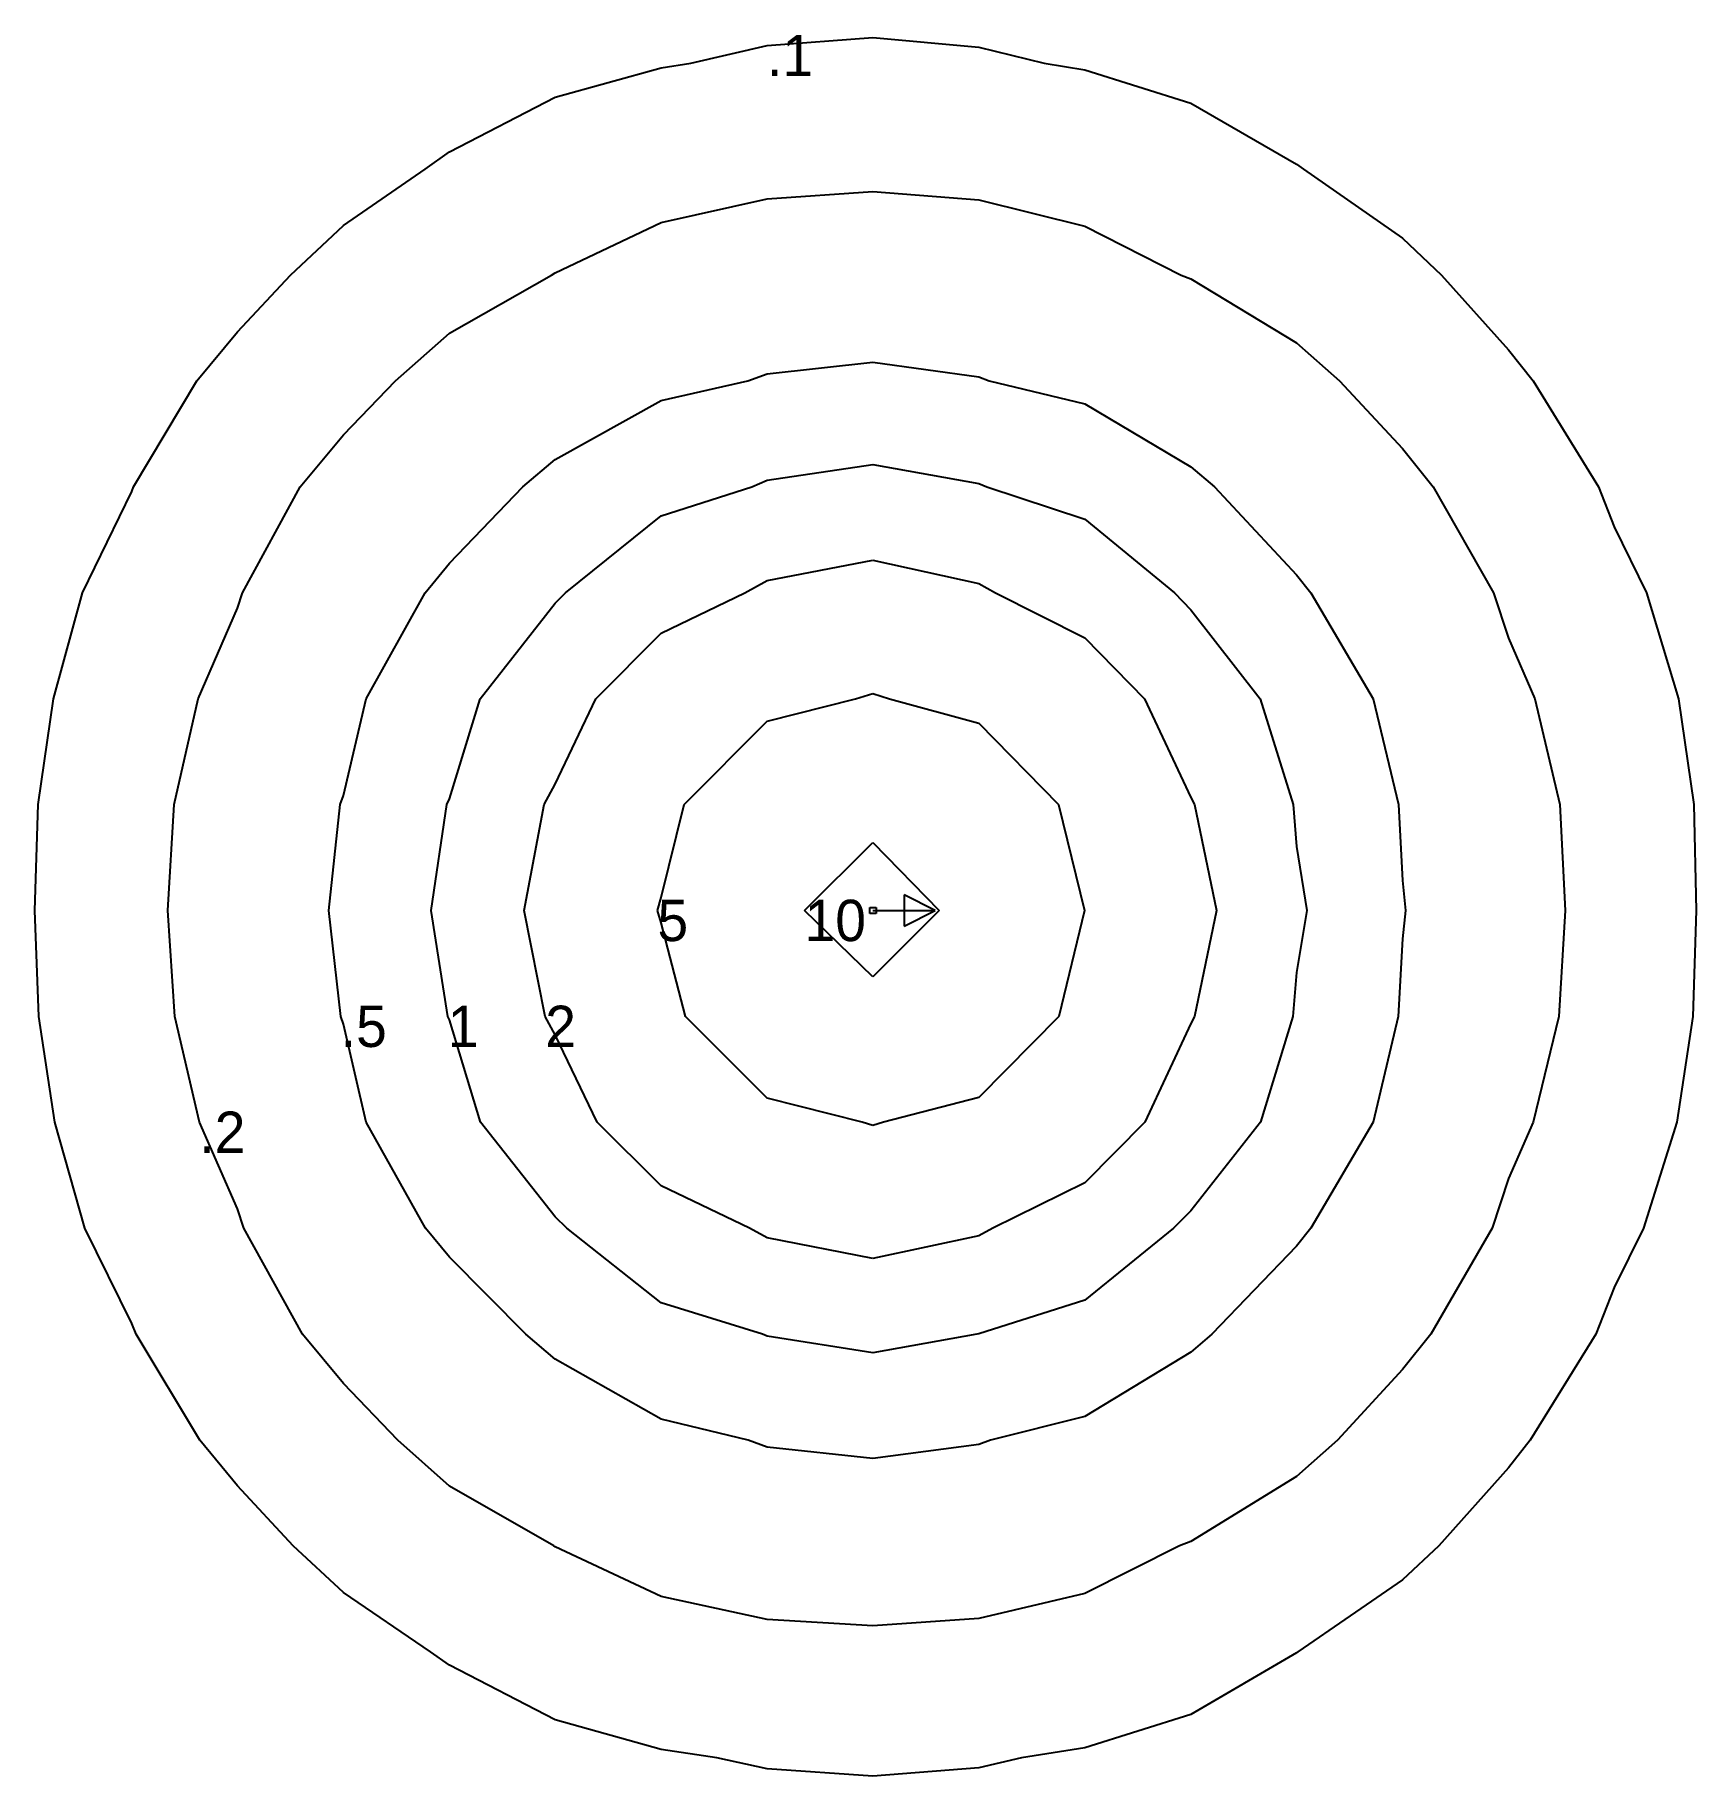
# Model space of a CAD drawing. Extents: x -27 to 26.5, y -27.9 to 28.2.
import ezdxf

# ---------------------------------------------------------------- set-up
doc = ezdxf.new("R2010")
doc.units = 0
doc.layers.add('TemplateLayer', color=7, linetype='CONTINUOUS')

# ---------------------------------------------------------------- blocks, each defined once
blk = doc.blocks.new('Template')
at = {"layer": 'TemplateLayer', "color": 7, "linetype": 'CONTINUOUS'}
for p, q in [((-3.409, 27.843), (0, 28.104)), ((0, 28.104), (3.409, 27.789)), ((-5.862, 27.273), (-3.409, 27.843)), ((3.409, 27.789), (5.51, 27.273)), ((-10.227, 26.176), (-6.818, 27.129)), ((-6.818, 27.129), (-5.862, 27.273)), ((5.51, 27.273), (6.818, 27.062)), ((6.818, 27.062), (10.227, 25.986)), ((-13.636, 24.418), (-10.227, 26.176)), ((10.227, 25.986), (13.636, 24.028)), ((-14.422, 23.864), (-13.636, 24.418)), ((-17.045, 22.052), (-14.422, 23.864)), ((13.636, 24.028), (13.864, 23.864)), ((13.864, 23.864), (17.045, 21.64)), ((-18.75, 20.455), (-17.045, 22.052)), ((17.045, 21.64), (18.306, 20.455)), ((-20.455, 18.627), (-18.75, 20.455)), ((18.306, 20.455), (20.455, 18.052)), ((-21.773, 17.045), (-20.455, 18.627)), ((20.455, 18.052), (21.257, 17.045)), ((-23.804, 13.636), (-21.773, 17.045)), ((21.257, 17.045), (23.352, 13.636)), ((-25.45, 10.227), (-23.864, 13.49)), ((-23.864, 13.49), (-23.804, 13.636)), ((23.352, 13.636), (23.864, 12.352)), ((23.864, 12.352), (24.9, 10.227)), ((-26.378, 6.818), (-25.45, 10.227)), ((24.9, 10.227), (25.936, 6.818)), ((-26.875, 3.409), (-26.378, 6.818)), ((25.936, 6.818), (26.426, 3.409)), ((-26.983, 0), (-26.875, 3.409)), ((26.426, 3.409), (26.501, 0)), ((-26.856, -3.409), (-26.983, 0)), ((26.501, 0), (26.397, -3.409)), ((-26.339, -6.818), (-26.856, -3.409)), ((26.397, -3.409), (25.873, -6.818)), ((-25.376, -10.227), (-26.339, -6.818)), ((25.873, -6.818), (24.805, -10.227)), ((-23.864, -13.295), (-25.376, -10.227)), ((24.805, -10.227), (23.864, -12.138)), ((23.864, -12.138), (23.267, -13.636)), ((-23.725, -13.636), (-23.864, -13.295)), ((-21.676, -17.045), (-23.725, -13.636)), ((23.267, -13.636), (21.158, -17.045)), ((-20.455, -18.518), (-21.676, -17.045)), ((21.158, -17.045), (20.455, -17.936)), ((20.455, -17.936), (18.212, -20.455)), ((-18.662, -20.455), (-20.455, -18.518)), ((-17.045, -21.95), (-18.662, -20.455)), ((18.212, -20.455), (17.045, -21.545)), ((17.045, -21.545), (13.682, -23.864)), ((-14.247, -23.864), (-17.045, -21.95)), ((-13.636, -24.292), (-14.247, -23.864)), ((13.636, -23.897), (10.227, -25.876)), ((13.682, -23.864), (13.636, -23.897)), ((-10.227, -26.057), (-13.636, -24.292)), ((-6.818, -27.012), (-10.227, -26.057)), ((10.227, -25.876), (6.818, -26.957)), ((-5.026, -27.273), (-6.818, -27.012)), ((-3.409, -27.634), (-5.026, -27.273)), ((4.781, -27.273), (3.409, -27.596)), ((6.818, -26.957), (4.781, -27.273)), ((0, -27.866), (-3.409, -27.634)), ((3.409, -27.596), (0, -27.866))]:
    blk.add_line(p, q, dxfattribs=at)
at = {"layer": 'TemplateLayer', "color": 1, "linetype": 'CONTINUOUS'}
for p, q in [((-3.409, 22.912), (0, 23.139)), ((0, 23.139), (3.409, 22.871)), ((-6.818, 22.147), (-3.409, 22.912)), ((3.409, 22.871), (6.818, 22.033)), ((-10.227, 20.53), (-6.818, 22.147)), ((6.818, 22.033), (9.925, 20.455)), ((-13.636, 18.584), (-10.346, 20.455)), ((-10.346, 20.455), (-10.227, 20.53)), ((9.925, 20.455), (10.227, 20.337)), ((10.227, 20.337), (13.636, 18.27)), ((-15.374, 17.045), (-13.636, 18.584)), ((13.636, 18.27), (15.013, 17.045)), ((-17.045, 15.314), (-15.374, 17.045)), ((15.013, 17.045), (17.045, 14.866)), ((-18.44, 13.636), (-17.045, 15.314)), ((17.045, 14.866), (18.032, 13.636)), ((-20.293, 10.227), (-18.44, 13.636)), ((18.032, 13.636), (19.979, 10.227)), ((-20.455, 9.734), (-20.293, 10.227)), ((19.979, 10.227), (20.455, 8.767)), ((-21.73, 6.818), (-20.455, 9.734)), ((20.455, 8.767), (21.31, 6.818)), ((-22.493, 3.409), (-21.73, 6.818)), ((21.31, 6.818), (22.108, 3.409)), ((-22.7, 0), (-22.493, 3.409)), ((22.108, 3.409), (22.278, 0)), ((-22.476, -3.409), (-22.7, 0)), ((22.278, 0), (22.082, -3.409)), ((-21.687, -6.818), (-22.476, -3.409)), ((22.082, -3.409), (21.256, -6.818)), ((-20.455, -9.608), (-21.687, -6.818)), ((21.256, -6.818), (20.455, -8.632)), ((20.455, -8.632), (19.933, -10.227)), ((-20.252, -10.227), (-20.455, -9.608)), ((-18.364, -13.636), (-20.252, -10.227)), ((19.933, -10.227), (17.959, -13.636)), ((-17.045, -15.224), (-18.364, -13.636)), ((17.959, -13.636), (17.045, -14.78)), ((17.045, -14.78), (14.949, -17.045)), ((-15.3, -17.045), (-17.045, -15.224)), ((-13.636, -18.531), (-15.3, -17.045)), ((14.949, -17.045), (13.636, -18.223)), ((13.636, -18.223), (10.227, -20.316)), ((-10.272, -20.455), (-13.636, -18.531)), ((-10.227, -20.483), (-10.272, -20.455)), ((-6.818, -22.079), (-10.227, -20.483)), ((9.868, -20.455), (6.818, -21.986)), ((10.227, -20.316), (9.868, -20.455)), ((-3.409, -22.824), (-6.818, -22.079)), ((6.818, -21.986), (3.409, -22.791)), ((0, -23.025), (-3.409, -22.824)), ((3.409, -22.791), (0, -23.025))]:
    blk.add_line(p, q, dxfattribs=at)
at = {"layer": 'TemplateLayer', "color": 3, "linetype": 'CONTINUOUS'}
for p, q in [((-3.409, 17.271), (0, 17.646)), ((0, 17.646), (3.409, 17.174)), ((-6.818, 16.416), (-4.033, 17.045)), ((-4.033, 17.045), (-3.409, 17.271)), ((3.409, 17.174), (3.745, 17.045)), ((3.745, 17.045), (6.818, 16.312)), ((-10.227, 14.512), (-6.818, 16.416)), ((6.818, 16.312), (10.227, 14.282)), ((-11.268, 13.636), (-10.227, 14.512)), ((10.227, 14.282), (10.993, 13.636)), ((-13.636, 11.182), (-11.268, 13.636)), ((10.993, 13.636), (13.636, 10.81)), ((-14.416, 10.227), (-13.636, 11.182)), ((13.636, 10.81), (14.098, 10.227)), ((-16.319, 6.818), (-14.416, 10.227)), ((14.098, 10.227), (16.097, 6.818)), ((-17.045, 3.702), (-16.319, 6.818)), ((16.097, 6.818), (16.914, 3.409)), ((-17.516, 0), (-17.151, 3.409)), ((-17.151, 3.409), (-17.045, 3.702)), ((16.914, 3.409), (17.045, 0.97)), ((17.045, 0.97), (17.148, 0)), ((-17.134, -3.409), (-17.516, 0)), ((17.148, 0), (17.045, -0.914)), ((17.045, -0.914), (16.903, -3.409)), ((-17.045, -3.657), (-17.134, -3.409)), ((-16.316, -6.818), (-17.045, -3.657)), ((16.903, -3.409), (16.099, -6.818)), ((-14.406, -10.227), (-16.316, -6.818)), ((16.099, -6.818), (14.099, -10.227)), ((-13.636, -11.158), (-14.406, -10.227)), ((14.099, -10.227), (13.636, -10.804)), ((-11.179, -13.636), (-13.636, -11.158)), ((13.636, -10.804), (10.912, -13.636)), ((-10.227, -14.444), (-11.179, -13.636)), ((10.912, -13.636), (10.227, -14.222)), ((-6.818, -16.374), (-10.227, -14.444)), ((10.227, -14.222), (6.818, -16.288)), ((-4.02, -17.045), (-6.818, -16.374)), ((6.818, -16.288), (3.788, -17.045)), ((-3.409, -17.271), (-4.02, -17.045)), ((0, -17.637), (-3.409, -17.271)), ((3.409, -17.191), (0, -17.637)), ((3.788, -17.045), (3.409, -17.191))]:
    blk.add_line(p, q, dxfattribs=at)
at = {"layer": 'TemplateLayer', "color": 5, "linetype": 'CONTINUOUS'}
for p, q in [((-3.409, 13.854), (0, 14.361)), ((0, 14.361), (3.409, 13.75)), ((-6.818, 12.701), (-3.901, 13.636)), ((-3.901, 13.636), (-3.409, 13.854)), ((3.409, 13.75), (3.66, 13.636)), ((3.66, 13.636), (6.818, 12.595)), ((-9.896, 10.227), (-6.818, 12.701)), ((6.818, 12.595), (9.704, 10.227)), ((-10.227, 9.893), (-9.896, 10.227)), ((9.704, 10.227), (10.227, 9.683)), ((-12.65, 6.818), (-10.227, 9.893)), ((10.227, 9.683), (12.464, 6.818)), ((-13.636, 3.59), (-12.65, 6.818)), ((12.464, 6.818), (13.526, 3.409)), ((-14.229, 0), (-13.715, 3.409)), ((-13.715, 3.409), (-13.636, 3.59)), ((13.526, 3.409), (13.636, 2.057)), ((13.636, 2.057), (13.966, 0)), ((-13.687, -3.409), (-14.229, 0)), ((13.966, 0), (13.636, -1.998)), ((13.636, -1.998), (13.518, -3.409)), ((-13.636, -3.525), (-13.687, -3.409)), ((-12.637, -6.818), (-13.636, -3.525)), ((13.518, -3.409), (12.474, -6.818)), ((-10.227, -9.864), (-12.637, -6.818)), ((12.474, -6.818), (10.227, -9.667)), ((-9.861, -10.227), (-10.227, -9.864)), ((10.227, -9.667), (9.677, -10.227)), ((-6.818, -12.633), (-9.861, -10.227)), ((9.677, -10.227), (6.818, -12.547)), ((-3.562, -13.636), (-6.818, -12.633)), ((6.818, -12.547), (3.409, -13.63)), ((-3.409, -13.704), (-3.562, -13.636)), ((0, -14.234), (-3.409, -13.704)), ((3.344, -13.636), (0, -14.234)), ((3.409, -13.63), (3.344, -13.636))]:
    blk.add_line(p, q, dxfattribs=at)
at = {"layer": 'TemplateLayer', "color": 6, "linetype": 'CONTINUOUS'}
for p, q in [((-3.409, 10.627), (0, 11.279)), ((0, 11.279), (3.409, 10.528)), ((-6.818, 8.927), (-4.128, 10.227)), ((-4.128, 10.227), (-3.409, 10.627)), ((3.409, 10.528), (3.939, 10.227)), ((3.939, 10.227), (6.818, 8.776)), ((-8.918, 6.818), (-6.818, 8.927)), ((6.818, 8.776), (8.741, 6.818)), ((-10.227, 4.069), (-8.918, 6.818)), ((8.741, 6.818), (10.227, 3.634)), ((-10.587, 3.409), (-10.227, 4.069)), ((-11.233, 0), (-10.587, 3.409)), ((10.227, 3.634), (10.348, 3.409)), ((10.348, 3.409), (11.061, 0)), ((-10.551, -3.409), (-11.233, 0)), ((11.061, 0), (10.349, -3.409)), ((-10.227, -4.002), (-10.551, -3.409)), ((10.227, -3.638), (8.755, -6.818)), ((10.349, -3.409), (10.227, -3.638)), ((-8.875, -6.818), (-10.227, -4.002)), ((-6.818, -8.868), (-8.875, -6.818)), ((8.755, -6.818), (6.818, -8.771)), ((-3.974, -10.227), (-6.818, -8.868)), ((6.818, -8.771), (3.857, -10.227)), ((-3.409, -10.537), (-3.974, -10.227)), ((0, -11.207), (-3.409, -10.537)), ((3.409, -10.478), (0, -11.207)), ((3.857, -10.227), (3.409, -10.478))]:
    blk.add_line(p, q, dxfattribs=at)
at = {"layer": 'TemplateLayer', "color": 214, "linetype": 'CONTINUOUS'}
for p, q in [((-3.409, 6.096), (-0.567, 6.818)), ((-0.567, 6.818), (0, 6.983)), ((0, 6.983), (0.529, 6.818)), ((0.529, 6.818), (3.409, 6.026)), ((-6.075, 3.409), (-3.409, 6.096)), ((3.409, 6.026), (5.97, 3.409)), ((-6.818, 0.416), (-6.075, 3.409)), ((5.97, 3.409), (6.812, 0)), ((-6.938, 0), (-6.818, 0.416)), ((-6.818, -0.397), (-6.938, 0)), ((6.812, 0), (5.982, -3.409)), ((-6.031, -3.409), (-6.818, -0.397)), ((-3.409, -6.042), (-6.031, -3.409)), ((5.982, -3.409), (3.409, -6.024)), ((-0.346, -6.818), (-3.409, -6.042)), ((3.409, -6.024), (0.34, -6.818)), ((0, -6.919), (-0.346, -6.818)), ((0.34, -6.818), (0, -6.919))]:
    blk.add_line(p, q, dxfattribs=at)
at = {"layer": 'TemplateLayer', "color": 30, "linetype": 'CONTINUOUS'}
for p, q in [((-2.204, 0), (0, 2.192)), ((0, 2.192), (2.125, 0)), ((0, -2.135), (-2.204, 0)), ((2.125, 0), (0, -2.135))]:
    blk.add_line(p, q, dxfattribs=at)
at = {"layer": 'TemplateLayer', "color": 0, "linetype": 'CONTINUOUS'}
for p, q in [((-0.1, 0.1), (0.1, 0.1)), ((-0.1, -0.1), (-0.1, 0.1)), ((0, 0), (2, 0)), ((0, 0), (0, 0)), ((0.1, 0.1), (0.1, -0.1)), ((2, 0), (1, 0.5)), ((1, 0.5), (1, -0.5)), ((1, -0.5), (2, 0)), ((0.1, -0.1), (-0.1, -0.1))]:
    blk.add_line(p, q, dxfattribs=at)
at = {"layer": 'TemplateLayer', "color": 7}
blk.add_text('.1', height=1.33, dxfattribs=at).set_placement((-3.409, 26.857))
at = {"layer": 'TemplateLayer', "color": 214}
blk.add_text('5', height=1.33, dxfattribs=at).set_placement((-6.938, -0.985))
at = {"layer": 'TemplateLayer', "color": 30}
blk.add_text('10', height=1.33, dxfattribs=at).set_placement((-2.204, -0.985))
at = {"layer": 'TemplateLayer', "color": 3}
blk.add_text('.5', height=1.33, dxfattribs=at).set_placement((-17.134, -4.394))
at = {"layer": 'TemplateLayer', "color": 5}
blk.add_text('1', height=1.33, dxfattribs=at).set_placement((-13.687, -4.394))
at = {"layer": 'TemplateLayer', "color": 6}
blk.add_text('2', height=1.33, dxfattribs=at).set_placement((-10.551, -4.394))
at = {"layer": 'TemplateLayer', "color": 1}
blk.add_text('.2', height=1.33, dxfattribs=at).set_placement((-21.687, -7.803))

msp = doc.modelspace()

# ---------------------------------------------------------------- block references
at = {"layer": 'TemplateLayer', "linetype": 'CONTINUOUS'}
msp.add_blockref('Template', (0, 0), dxfattribs=at)

doc.saveas('drawing.dxf')
